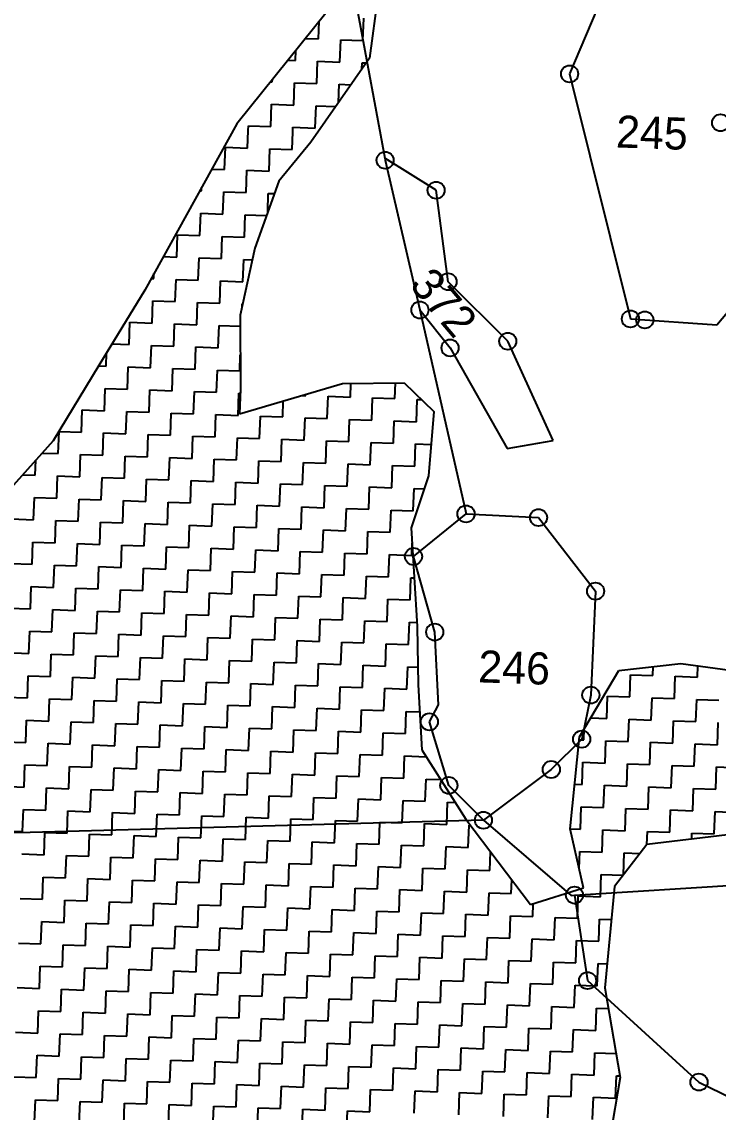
# Model space of a CAD drawing. Header units: metres. Extents: x 287345 to 291891, y 1993918 to 1999987.
# Drawn here: x 288075.1 to 288389.3, y 1997627.4 to 1998119.4 of the extents above; entities that cross this region are included whole.
import ezdxf
from ezdxf.enums import TextEntityAlignment as Align

# ---------------------------------------------------------------- set-up
doc = ezdxf.new("R2010")
doc.units = ezdxf.units.M
doc.header["$MEASUREMENT"] = 0
for name, color, linetype in [('POLY_HATCH', 12, 'Continuous'), ('POLY_PARCEL', 6, 'Continuous'), ('TEXT_PARCEL', 7, 'Continuous')]:
    doc.layers.add(name, color=color, linetype=linetype)
doc.styles.add('TEXT_MAP', font='')
doc.styles.get('TEXT_MAP').set_extended_font_data('Kruti Dev 050')

msp = doc.modelspace()

# ---------------------------------------------------------------- linework, layer by layer
for centre in [(288322.28, 1998095.9), (288390.37, 1998073.85), (288239.02, 1998056.94), (288262.03, 1998043.41), (288267.43, 1998002.14), (288254.74, 1997989.38), (288349.7, 1997985.34), (288356.2, 1997984.89), (288268.33, 1997972.27), (288294.37, 1997975.27), (288275.53, 1997897.36), (288308.26, 1997895.71), (288251.85, 1997878.14), (288334, 1997862.52), (288261.41, 1997844.06), (288331.85, 1997815.64), (288258.99, 1997803.55), (288327.72, 1997795.74), (288314.02, 1997782.04), (288267.77, 1997774.87), (288283.36, 1997759.16), (288324.49, 1997725.35), (288330.39, 1997686.77), (288380.64, 1997640.98)]:
    msp.add_circle(centre, 3.85)
at = {"layer": 'POLY_HATCH'}
for p, q in [((288237.56, 1998144.53), (288231.92, 1998103.05)), ((288218.71, 1998131.46), (288172.17, 1998073.36)), ((288231.92, 1998103.05), (288205.55, 1998065.07)), ((288172.17, 1998073.36), (288130.58, 1997998.4)), ((288205.55, 1998065.07), (288191.03, 1998047.52)), ((288191.03, 1998047.52), (288180.22, 1998017.33)), ((288180.22, 1998017.33), (288173.59, 1997986.99)), ((288130.58, 1997998.4), (288109.91, 1997964.39)), ((288173.59, 1997986.99), (288173.8, 1997953.64)), ((288109.91, 1997964.39), (288089.24, 1997930.38)), ((288173.41, 1997942.53), (288219.77, 1997956.18)), ((288219.77, 1997956.18), (288247.6, 1997956.58)), ((288247.6, 1997956.58), (288261.04, 1997943.6)), ((288173.8, 1997953.64), (288173.41, 1997942.53)), ((288261.04, 1997943.6), (288258.62, 1997914.5)), ((288089.24, 1997930.38), (288053.05, 1997889.97)), ((288258.62, 1997914.5), (288250.84, 1997891.16)), ((288250.84, 1997891.16), (288253.44, 1997846.6)), ((288253.44, 1997846.6), (288253.89, 1997820.18)), ((288344.5, 1997826.7), (288372.42, 1997829.88)), ((288372.42, 1997829.88), (288400.1, 1997826.12)), ((288326.76, 1997796.76), (288344.5, 1997826.7)), ((288253.89, 1997820.18), (288255.64, 1997790.93)), ((288322.5, 1997755.22), (288326.76, 1997796.76)), ((288255.64, 1997790.93), (288275.39, 1997759.66)), ((288275.39, 1997759.66), (288304.61, 1997721.11)), ((288328.52, 1997728.6), (288322.5, 1997755.22)), ((288393.46, 1997752.49), (288357.15, 1997748.21)), ((288357.15, 1997748.21), (288342.58, 1997729.27)), ((288304.61, 1997721.11), (288328.52, 1997728.6)), ((288342.58, 1997729.27), (288338.18, 1997683.57)), ((288338.18, 1997683.57), (288345.09, 1997643.03)), ((288345.09, 1997643.03), (288338.06, 1997601.59))]:
    msp.add_line(p, q, dxfattribs=at)
at = {"layer": 'POLY_HATCH', "linetype": 'Continuous'}
for p, q in [((288208.94, 1998111.68), (288209.22, 1998119.62)), ((288229.05, 1998110.97), (288229.41, 1998121.02)), ((288203.03, 1998111.89), (288208.94, 1998111.68)), ((288218.64, 1998101.27), (288219, 1998111.32)), ((288219, 1998111.32), (288229.05, 1998110.97)), ((288198.53, 1998101.98), (288198.69, 1998106.47)), ((288195.19, 1998102.1), (288198.53, 1998101.98)), ((288208.23, 1998091.57), (288208.59, 1998101.62)), ((288208.59, 1998101.62), (288218.64, 1998101.27)), ((288228.6, 1998098.27), (288228.7, 1998100.91)), ((288228.7, 1998100.91), (288230.4, 1998100.85)), ((288187.35, 1998092.31), (288188.12, 1998092.28)), ((288188.12, 1998092.28), (288188.16, 1998093.32)), ((288197.82, 1998081.87), (288198.18, 1998091.92)), ((288198.18, 1998091.92), (288208.23, 1998091.57)), ((288218, 1998082.99), (288218.29, 1998091.21)), ((288218.29, 1998091.21), (288223.57, 1998091.03)), ((288187.41, 1998072.17), (288187.77, 1998082.23)), ((288187.77, 1998082.23), (288197.82, 1998081.87)), ((288207.52, 1998071.46), (288207.88, 1998081.51)), ((288207.88, 1998081.51), (288216.75, 1998081.2)), ((288177, 1998062.47), (288177.28, 1998070.35)), ((288177.28, 1998070.35), (288177.36, 1998072.53)), ((288177.36, 1998072.53), (288187.41, 1998072.17)), ((288197.11, 1998061.76), (288197.39, 1998069.81)), ((288197.39, 1998069.81), (288197.47, 1998071.82)), ((288197.47, 1998071.82), (288207.52, 1998071.46)), ((288166.59, 1998052.77), (288166.95, 1998062.83)), ((288166.95, 1998062.83), (288177, 1998062.47)), ((288186.7, 1998052.06), (288187.06, 1998062.12)), ((288187.06, 1998062.12), (288197.11, 1998061.76)), ((288160.86, 1998052.98), (288166.59, 1998052.77)), ((288176.29, 1998042.36), (288176.65, 1998052.42)), ((288176.65, 1998052.42), (288186.7, 1998052.06)), ((288156.18, 1998043.08), (288156.24, 1998044.64)), ((288155.38, 1998043.1), (288156.18, 1998043.08)), ((288165.88, 1998032.66), (288166.23, 1998042.72)), ((288166.23, 1998042.72), (288176.29, 1998042.36)), ((288186.05, 1998033.6), (288186.34, 1998042.01)), ((288186.34, 1998042.01), (288189.02, 1998041.91)), ((288155.47, 1998022.97), (288155.82, 1998033.02)), ((288155.82, 1998033.02), (288165.88, 1998032.66)), ((288175.58, 1998022.25), (288175.93, 1998032.31)), ((288175.93, 1998032.31), (288185.46, 1998031.97)), ((288145.06, 1998013.27), (288145.41, 1998023.32)), ((288145.41, 1998023.32), (288155.47, 1998022.97)), ((288165.17, 1998012.56), (288165.52, 1998022.61)), ((288165.52, 1998022.61), (288175.58, 1998022.25)), ((288138.95, 1998013.48), (288145.06, 1998013.27)), ((288154.76, 1998002.86), (288155.11, 1998012.91)), ((288155.11, 1998012.91), (288165.17, 1998012.56)), ((288174.87, 1998002.15), (288175.22, 1998012.2)), ((288175.22, 1998012.2), (288179.07, 1998012.06)), ((288134.65, 1998003.57), (288134.73, 1998005.88)), ((288133.47, 1998003.61), (288134.65, 1998003.57)), ((288144.35, 1997993.16), (288144.7, 1998003.21)), ((288144.7, 1998003.21), (288154.76, 1998002.86)), ((288164.46, 1997992.45), (288164.81, 1998002.5)), ((288164.81, 1998002.5), (288174.87, 1998002.15)), ((288133.94, 1997983.46), (288134.29, 1997993.51)), ((288134.29, 1997993.51), (288144.35, 1997993.16)), ((288154.05, 1997982.75), (288154.4, 1997992.8)), ((288154.4, 1997992.8), (288164.46, 1997992.45)), ((288174.47, 1997991.03), (288174.51, 1997992.09)), ((288174.51, 1997992.09), (288174.7, 1997992.08)), ((288123.53, 1997973.76), (288123.88, 1997983.82)), ((288123.88, 1997983.82), (288133.94, 1997983.46)), ((288143.64, 1997973.05), (288143.99, 1997983.1)), ((288143.99, 1997983.1), (288154.05, 1997982.75)), ((288163.74, 1997972.34), (288164.1, 1997982.39)), ((288164.1, 1997982.39), (288173.62, 1997982.06)), ((288115.77, 1997974.04), (288123.53, 1997973.76)), ((288133.23, 1997963.35), (288133.58, 1997973.41)), ((288133.58, 1997973.41), (288143.64, 1997973.05)), ((288153.33, 1997962.64), (288153.69, 1997972.69)), ((288153.69, 1997972.69), (288163.74, 1997972.34)), ((288113.12, 1997964.06), (288113.33, 1997970.01)), ((288173.44, 1997961.93), (288173.7, 1997969.22)), ((288109.78, 1997964.18), (288113.12, 1997964.06)), ((288122.81, 1997953.65), (288123.17, 1997963.71)), ((288123.17, 1997963.71), (288133.23, 1997963.35)), ((288142.92, 1997952.94), (288143.28, 1997962.99)), ((288143.28, 1997962.99), (288153.33, 1997962.64)), ((288163.03, 1997952.23), (288163.39, 1997962.28)), ((288163.39, 1997962.28), (288173.44, 1997961.93)), ((288223.36, 1997950.09), (288223.58, 1997956.23)), ((288243.47, 1997949.38), (288243.72, 1997956.53)), ((288112.4, 1997943.95), (288112.76, 1997954.01)), ((288112.76, 1997954.01), (288122.81, 1997953.65)), ((288132.51, 1997943.24), (288132.87, 1997953.3)), ((288132.87, 1997953.3), (288142.92, 1997952.94)), ((288152.62, 1997942.53), (288152.98, 1997952.58)), ((288152.98, 1997952.58), (288163.03, 1997952.23)), ((288172.73, 1997941.82), (288173.09, 1997951.87)), ((288173.09, 1997951.87), (288173.74, 1997951.85)), ((288203.25, 1997950.81), (288203.27, 1997951.32)), ((288192.84, 1997941.11), (288193.1, 1997948.33)), ((288201.7, 1997950.86), (288203.25, 1997950.81)), ((288212.95, 1997940.4), (288213.31, 1997950.45)), ((288213.31, 1997950.45), (288223.36, 1997950.09)), ((288233.06, 1997939.68), (288233.41, 1997949.74)), ((288233.41, 1997949.74), (288243.47, 1997949.38)), ((288253.17, 1997938.97), (288253.52, 1997949.03)), ((288253.52, 1997949.03), (288255.49, 1997948.96)), ((288101.99, 1997934.25), (288102.35, 1997944.31)), ((288102.35, 1997944.31), (288112.4, 1997943.95)), ((288122.1, 1997933.54), (288122.46, 1997943.6)), ((288122.46, 1997943.6), (288132.51, 1997943.24)), ((288142.21, 1997932.83), (288142.57, 1997942.89)), ((288142.57, 1997942.89), (288152.62, 1997942.53)), ((288162.32, 1997932.12), (288162.68, 1997942.17)), ((288162.68, 1997942.17), (288172.73, 1997941.82)), ((288182.43, 1997931.41), (288182.79, 1997941.46)), ((288182.79, 1997941.46), (288192.84, 1997941.11)), ((288202.54, 1997930.7), (288202.89, 1997940.75)), ((288202.89, 1997940.75), (288212.95, 1997940.4)), ((288222.65, 1997929.99), (288223, 1997940.04)), ((288223, 1997940.04), (288233.06, 1997939.68)), ((288242.76, 1997929.27), (288243.11, 1997939.33)), ((288243.11, 1997939.33), (288253.17, 1997938.97)), ((288091.58, 1997924.56), (288091.94, 1997934.61)), ((288091.94, 1997934.61), (288101.99, 1997934.25)), ((288111.69, 1997923.84), (288112.05, 1997933.9)), ((288112.05, 1997933.9), (288122.1, 1997933.54)), ((288131.8, 1997923.13), (288132.16, 1997933.19)), ((288132.16, 1997933.19), (288142.21, 1997932.83)), ((288151.91, 1997922.42), (288152.27, 1997932.48)), ((288152.27, 1997932.48), (288162.32, 1997932.12)), ((288172.02, 1997921.71), (288172.38, 1997931.76)), ((288172.38, 1997931.76), (288182.43, 1997931.41)), ((288192.13, 1997921), (288192.48, 1997931.05)), ((288192.48, 1997931.05), (288202.54, 1997930.7)), ((288212.24, 1997920.29), (288212.59, 1997930.34)), ((288212.59, 1997930.34), (288222.65, 1997929.99)), ((288232.35, 1997919.57), (288232.7, 1997929.63)), ((288232.7, 1997929.63), (288242.76, 1997929.27)), ((288252.46, 1997918.86), (288252.81, 1997928.92)), ((288252.81, 1997928.92), (288259.8, 1997928.67)), ((288081.17, 1997914.86), (288081.41, 1997921.64)), ((288084.26, 1997924.82), (288091.58, 1997924.56)), ((288101.28, 1997914.15), (288101.64, 1997924.2)), ((288101.64, 1997924.2), (288111.69, 1997923.84)), ((288121.39, 1997913.43), (288121.75, 1997923.49)), ((288121.75, 1997923.49), (288131.8, 1997923.13)), ((288141.5, 1997912.72), (288141.86, 1997922.78)), ((288141.86, 1997922.78), (288151.91, 1997922.42)), ((288161.61, 1997912.01), (288161.97, 1997922.07)), ((288161.97, 1997922.07), (288172.02, 1997921.71)), ((288181.72, 1997911.3), (288182.07, 1997921.35)), ((288182.07, 1997921.35), (288192.13, 1997921)), ((288201.83, 1997910.59), (288202.18, 1997920.64)), ((288202.18, 1997920.64), (288212.24, 1997920.29)), ((288221.94, 1997909.88), (288222.29, 1997919.93)), ((288222.29, 1997919.93), (288232.35, 1997919.57)), ((288242.05, 1997909.16), (288242.4, 1997919.22)), ((288242.4, 1997919.22), (288252.46, 1997918.86)), ((288075.52, 1997915.06), (288081.17, 1997914.86)), ((288090.87, 1997904.45), (288091.23, 1997914.5)), ((288091.23, 1997914.5), (288101.28, 1997914.15)), ((288110.98, 1997903.74), (288111.34, 1997913.79)), ((288111.34, 1997913.79), (288121.39, 1997913.43)), ((288131.09, 1997903.02), (288131.45, 1997913.08)), ((288131.45, 1997913.08), (288141.5, 1997912.72)), ((288151.2, 1997902.31), (288151.56, 1997912.37)), ((288151.56, 1997912.37), (288161.61, 1997912.01)), ((288171.31, 1997901.6), (288171.66, 1997911.66)), ((288171.66, 1997911.66), (288181.72, 1997911.3)), ((288191.42, 1997900.89), (288191.77, 1997910.94)), ((288191.77, 1997910.94), (288201.83, 1997910.59)), ((288211.53, 1997900.18), (288211.88, 1997910.23)), ((288211.88, 1997910.23), (288221.94, 1997909.88)), ((288231.64, 1997899.47), (288231.99, 1997909.52)), ((288231.99, 1997909.52), (288242.05, 1997909.16)), ((288251.74, 1997898.75), (288252.1, 1997908.81)), ((288252.1, 1997908.81), (288256.67, 1997908.65)), ((288080.46, 1997894.75), (288080.82, 1997904.8)), ((288080.82, 1997904.8), (288090.87, 1997904.45)), ((288100.57, 1997894.04), (288100.93, 1997904.09)), ((288100.93, 1997904.09), (288110.98, 1997903.74)), ((288120.68, 1997893.33), (288121.04, 1997903.38)), ((288121.04, 1997903.38), (288131.09, 1997903.02)), ((288140.79, 1997892.61), (288141.14, 1997902.67)), ((288141.14, 1997902.67), (288151.2, 1997902.31)), ((288160.9, 1997891.9), (288161.25, 1997901.96)), ((288161.25, 1997901.96), (288171.31, 1997901.6)), ((288181.01, 1997891.19), (288181.36, 1997901.24)), ((288181.36, 1997901.24), (288191.42, 1997900.89)), ((288201.12, 1997890.48), (288201.47, 1997900.53)), ((288201.47, 1997900.53), (288211.53, 1997900.18)), ((288221.22, 1997889.77), (288221.58, 1997899.82)), ((288221.58, 1997899.82), (288231.64, 1997899.47)), ((288241.33, 1997889.06), (288241.69, 1997899.11)), ((288241.69, 1997899.11), (288251.74, 1997898.75)), ((288070.41, 1997895.1), (288080.46, 1997894.75)), ((288090.16, 1997884.34), (288090.52, 1997894.39)), ((288090.52, 1997894.39), (288100.57, 1997894.04)), ((288110.27, 1997883.63), (288110.63, 1997893.68)), ((288110.63, 1997893.68), (288120.68, 1997893.33)), ((288130.38, 1997882.91), (288130.73, 1997892.97)), ((288130.73, 1997892.97), (288140.79, 1997892.61)), ((288150.49, 1997882.2), (288150.84, 1997892.26)), ((288150.84, 1997892.26), (288160.9, 1997891.9)), ((288170.6, 1997881.49), (288170.95, 1997891.55)), ((288170.95, 1997891.55), (288181.01, 1997891.19)), ((288190.71, 1997880.78), (288191.06, 1997890.83)), ((288191.06, 1997890.83), (288201.12, 1997890.48)), ((288210.81, 1997880.07), (288211.17, 1997890.12)), ((288211.17, 1997890.12), (288221.22, 1997889.77)), ((288230.92, 1997879.36), (288231.28, 1997889.41)), ((288231.28, 1997889.41), (288241.33, 1997889.06)), ((288079.75, 1997874.64), (288080.11, 1997884.69)), ((288080.11, 1997884.69), (288090.16, 1997884.34)), ((288099.86, 1997873.93), (288100.22, 1997883.98)), ((288100.22, 1997883.98), (288110.27, 1997883.63)), ((288119.97, 1997873.22), (288120.32, 1997883.27)), ((288120.32, 1997883.27), (288130.38, 1997882.91)), ((288140.08, 1997872.5), (288140.43, 1997882.56)), ((288140.43, 1997882.56), (288150.49, 1997882.2)), ((288251.03, 1997878.65), (288251.24, 1997884.39)), ((288160.19, 1997871.79), (288160.54, 1997881.85)), ((288160.54, 1997881.85), (288170.6, 1997881.49)), ((288180.3, 1997871.08), (288180.65, 1997881.14)), ((288180.65, 1997881.14), (288190.71, 1997880.78)), ((288200.4, 1997870.37), (288200.76, 1997880.42)), ((288200.76, 1997880.42), (288210.81, 1997880.07)), ((288220.51, 1997869.66), (288220.87, 1997879.71)), ((288220.87, 1997879.71), (288230.92, 1997879.36)), ((288240.62, 1997868.95), (288240.98, 1997879)), ((288240.98, 1997879), (288251.03, 1997878.65)), ((288069.7, 1997875), (288079.75, 1997874.64)), ((288089.45, 1997864.23), (288089.8, 1997874.28)), ((288089.8, 1997874.28), (288099.86, 1997873.93)), ((288109.56, 1997863.52), (288109.91, 1997873.57)), ((288109.91, 1997873.57), (288119.97, 1997873.22)), ((288129.67, 1997862.81), (288130.02, 1997872.86)), ((288130.02, 1997872.86), (288140.08, 1997872.5)), ((288149.78, 1997862.09), (288150.13, 1997872.15)), ((288150.13, 1997872.15), (288160.19, 1997871.79)), ((288169.89, 1997861.38), (288170.24, 1997871.44)), ((288170.24, 1997871.44), (288180.3, 1997871.08)), ((288189.99, 1997860.67), (288190.35, 1997870.73)), ((288190.35, 1997870.73), (288200.4, 1997870.37)), ((288210.1, 1997859.96), (288210.46, 1997870.01)), ((288210.46, 1997870.01), (288220.51, 1997869.66)), ((288230.21, 1997859.25), (288230.57, 1997869.3)), ((288230.57, 1997869.3), (288240.62, 1997868.95)), ((288250.32, 1997858.54), (288250.68, 1997868.59)), ((288250.68, 1997868.59), (288252.16, 1997868.54)), ((288079.04, 1997854.53), (288079.39, 1997864.58)), ((288079.39, 1997864.58), (288089.45, 1997864.23)), ((288099.15, 1997853.82), (288099.5, 1997863.87)), ((288099.5, 1997863.87), (288109.56, 1997863.52)), ((288119.26, 1997853.11), (288119.61, 1997863.16)), ((288119.61, 1997863.16), (288129.67, 1997862.81)), ((288139.37, 1997852.4), (288139.72, 1997862.45)), ((288139.72, 1997862.45), (288149.78, 1997862.09)), ((288159.47, 1997851.68), (288159.83, 1997861.74)), ((288159.83, 1997861.74), (288169.89, 1997861.38)), ((288179.58, 1997850.97), (288179.94, 1997861.03)), ((288179.94, 1997861.03), (288189.99, 1997860.67)), ((288199.69, 1997850.26), (288200.05, 1997860.32)), ((288200.05, 1997860.32), (288210.1, 1997859.96)), ((288219.8, 1997849.55), (288220.16, 1997859.6)), ((288220.16, 1997859.6), (288230.21, 1997859.25)), ((288239.91, 1997848.84), (288240.27, 1997858.89)), ((288240.27, 1997858.89), (288250.32, 1997858.54)), ((288068.98, 1997854.89), (288079.04, 1997854.53)), ((288088.74, 1997844.12), (288089.09, 1997854.17)), ((288089.09, 1997854.17), (288099.15, 1997853.82)), ((288108.85, 1997843.41), (288109.2, 1997853.46)), ((288109.2, 1997853.46), (288119.26, 1997853.11)), ((288128.96, 1997842.7), (288129.31, 1997852.75)), ((288129.31, 1997852.75), (288139.37, 1997852.4)), ((288149.06, 1997841.99), (288149.42, 1997852.04)), ((288149.42, 1997852.04), (288159.47, 1997851.68)), ((288169.17, 1997841.27), (288169.53, 1997851.33)), ((288169.53, 1997851.33), (288179.58, 1997850.97)), ((288189.28, 1997840.56), (288189.64, 1997850.62)), ((288189.64, 1997850.62), (288199.69, 1997850.26)), ((288209.39, 1997839.85), (288209.75, 1997849.91)), ((288209.75, 1997849.91), (288219.8, 1997849.55)), ((288229.5, 1997839.14), (288229.86, 1997849.19)), ((288229.86, 1997849.19), (288239.91, 1997848.84)), ((288249.61, 1997838.43), (288249.97, 1997848.48)), ((288249.97, 1997848.48), (288253.33, 1997848.36)), ((288078.33, 1997834.42), (288078.68, 1997844.48)), ((288078.68, 1997844.48), (288088.74, 1997844.12)), ((288098.44, 1997833.71), (288098.79, 1997843.76)), ((288098.79, 1997843.76), (288108.85, 1997843.41)), ((288118.55, 1997833), (288118.9, 1997843.05)), ((288118.9, 1997843.05), (288128.96, 1997842.7)), ((288138.65, 1997832.29), (288139.01, 1997842.34)), ((288139.01, 1997842.34), (288149.06, 1997841.99)), ((288158.76, 1997831.57), (288159.12, 1997841.63)), ((288159.12, 1997841.63), (288169.17, 1997841.27)), ((288178.87, 1997830.86), (288179.23, 1997840.92)), ((288179.23, 1997840.92), (288189.28, 1997840.56)), ((288198.98, 1997830.15), (288199.34, 1997840.21)), ((288199.34, 1997840.21), (288209.39, 1997839.85)), ((288219.09, 1997829.44), (288219.45, 1997839.49)), ((288219.45, 1997839.49), (288229.5, 1997839.14)), ((288239.2, 1997828.73), (288239.55, 1997838.78)), ((288239.55, 1997838.78), (288249.61, 1997838.43)), ((288068.27, 1997834.78), (288078.33, 1997834.42)), ((288088.03, 1997824.01), (288088.38, 1997834.07)), ((288088.38, 1997834.07), (288098.44, 1997833.71)), ((288108.14, 1997823.3), (288108.49, 1997833.35)), ((288108.49, 1997833.35), (288118.55, 1997833)), ((288128.24, 1997822.59), (288128.6, 1997832.64)), ((288128.6, 1997832.64), (288138.65, 1997832.29)), ((288148.35, 1997821.88), (288148.71, 1997831.93)), ((288148.71, 1997831.93), (288158.76, 1997831.57)), ((288168.46, 1997821.16), (288168.82, 1997831.22)), ((288168.82, 1997831.22), (288178.87, 1997830.86)), ((288188.57, 1997820.45), (288188.93, 1997830.51)), ((288188.93, 1997830.51), (288198.98, 1997830.15)), ((288208.68, 1997819.74), (288209.04, 1997829.8)), ((288209.04, 1997829.8), (288219.09, 1997829.44)), ((288228.79, 1997819.03), (288229.14, 1997829.08)), ((288229.14, 1997829.08), (288239.2, 1997828.73)), ((288248.9, 1997818.32), (288249.25, 1997828.37)), ((288249.25, 1997828.37), (288253.75, 1997828.21)), ((288359.85, 1997824.46), (288359.99, 1997828.46)), ((288379.96, 1997823.75), (288380.14, 1997828.83)), ((288077.62, 1997814.31), (288077.97, 1997824.37)), ((288077.97, 1997824.37), (288088.03, 1997824.01)), ((288097.72, 1997813.6), (288098.08, 1997823.66)), ((288098.08, 1997823.66), (288108.14, 1997823.3)), ((288349.44, 1997814.76), (288349.8, 1997824.82)), ((288349.8, 1997824.82), (288359.85, 1997824.46)), ((288369.55, 1997814.05), (288369.91, 1997824.1)), ((288369.91, 1997824.1), (288379.96, 1997823.75)), ((288117.83, 1997812.89), (288118.19, 1997822.94)), ((288118.19, 1997822.94), (288128.24, 1997822.59)), ((288137.94, 1997812.18), (288138.3, 1997822.23)), ((288138.3, 1997822.23), (288148.35, 1997821.88)), ((288158.05, 1997811.47), (288158.41, 1997821.52)), ((288158.41, 1997821.52), (288168.46, 1997821.16)), ((288178.16, 1997810.75), (288178.52, 1997820.81)), ((288178.52, 1997820.81), (288188.57, 1997820.45)), ((288198.27, 1997810.04), (288198.63, 1997820.1)), ((288198.63, 1997820.1), (288208.68, 1997819.74)), ((288218.38, 1997809.33), (288218.73, 1997819.39)), ((288218.73, 1997819.39), (288228.79, 1997819.03)), ((288238.49, 1997808.62), (288238.84, 1997818.67)), ((288238.84, 1997818.67), (288248.9, 1997818.32)), ((288067.56, 1997814.67), (288077.62, 1997814.31)), ((288087.31, 1997803.9), (288087.67, 1997813.96)), ((288087.67, 1997813.96), (288097.72, 1997813.6)), ((288107.42, 1997803.19), (288107.78, 1997813.24)), ((288107.78, 1997813.24), (288117.83, 1997812.89)), ((288339.03, 1997805.06), (288339.39, 1997815.12)), ((288339.39, 1997815.12), (288349.44, 1997814.76)), ((288359.14, 1997804.35), (288359.5, 1997814.4)), ((288359.5, 1997814.4), (288369.55, 1997814.05)), ((288379.25, 1997803.64), (288379.61, 1997813.69)), ((288379.61, 1997813.69), (288389.66, 1997813.34)), ((288127.53, 1997802.48), (288127.89, 1997812.53)), ((288127.89, 1997812.53), (288137.94, 1997812.18)), ((288147.64, 1997801.77), (288148, 1997811.82)), ((288148, 1997811.82), (288158.05, 1997811.47)), ((288167.75, 1997801.06), (288168.11, 1997811.11)), ((288168.11, 1997811.11), (288178.16, 1997810.75)), ((288187.86, 1997800.34), (288188.22, 1997810.4)), ((288188.22, 1997810.4), (288198.27, 1997810.04)), ((288207.97, 1997799.63), (288208.32, 1997809.69)), ((288208.32, 1997809.69), (288218.38, 1997809.33)), ((288228.08, 1997798.92), (288228.43, 1997808.98)), ((288228.43, 1997808.98), (288238.49, 1997808.62)), ((288076.9, 1997794.2), (288077.26, 1997804.26)), ((288077.26, 1997804.26), (288087.31, 1997803.9)), ((288097.01, 1997793.49), (288097.37, 1997803.55)), ((288097.37, 1997803.55), (288107.42, 1997803.19)), ((288248.19, 1997798.21), (288248.54, 1997808.26)), ((288248.54, 1997808.26), (288254.62, 1997808.05)), ((288331.83, 1997805.32), (288339.03, 1997805.06)), ((288348.73, 1997794.65), (288349.09, 1997804.71)), ((288349.09, 1997804.71), (288359.14, 1997804.35)), ((288368.84, 1997793.94), (288369.2, 1997803.99)), ((288369.2, 1997803.99), (288379.25, 1997803.64)), ((288117.12, 1997792.78), (288117.48, 1997802.83)), ((288117.48, 1997802.83), (288127.53, 1997802.48)), ((288137.23, 1997792.07), (288137.59, 1997802.12)), ((288137.59, 1997802.12), (288147.64, 1997801.77)), ((288157.34, 1997791.36), (288157.7, 1997801.41)), ((288157.7, 1997801.41), (288167.75, 1997801.06)), ((288177.45, 1997790.65), (288177.8, 1997800.7)), ((288177.8, 1997800.7), (288187.86, 1997800.34)), ((288197.56, 1997789.93), (288197.91, 1997799.99)), ((288197.91, 1997799.99), (288207.97, 1997799.63)), ((288217.67, 1997789.22), (288218.02, 1997799.28)), ((288218.02, 1997799.28), (288228.08, 1997798.92)), ((288237.78, 1997788.51), (288238.13, 1997798.57)), ((288238.13, 1997798.57), (288248.19, 1997798.21)), ((288328.62, 1997795.36), (288328.79, 1997800.19)), ((288388.95, 1997793.23), (288389.3, 1997803.28)), ((288066.85, 1997794.56), (288076.9, 1997794.2)), ((288086.6, 1997783.79), (288086.96, 1997793.85)), ((288086.96, 1997793.85), (288097.01, 1997793.49)), ((288326.62, 1997795.43), (288328.62, 1997795.36)), ((288338.32, 1997784.95), (288338.68, 1997795.01)), ((288338.68, 1997795.01), (288348.73, 1997794.65)), ((288358.43, 1997784.24), (288358.79, 1997794.3)), ((288358.79, 1997794.3), (288368.84, 1997793.94)), ((288378.54, 1997783.53), (288378.89, 1997793.58)), ((288378.89, 1997793.58), (288388.95, 1997793.23)), ((288106.71, 1997783.08), (288107.07, 1997793.14)), ((288107.07, 1997793.14), (288117.12, 1997792.78)), ((288126.82, 1997782.37), (288127.18, 1997792.42)), ((288127.18, 1997792.42), (288137.23, 1997792.07)), ((288146.93, 1997781.66), (288147.29, 1997791.71)), ((288147.29, 1997791.71), (288157.34, 1997791.36)), ((288167.04, 1997780.95), (288167.39, 1997791)), ((288167.39, 1997791), (288177.45, 1997790.65)), ((288187.15, 1997780.24), (288187.5, 1997790.29)), ((288187.5, 1997790.29), (288197.56, 1997789.93)), ((288207.26, 1997779.52), (288207.61, 1997789.58)), ((288207.61, 1997789.58), (288217.67, 1997789.22)), ((288227.37, 1997778.81), (288227.72, 1997788.87)), ((288227.72, 1997788.87), (288237.78, 1997788.51)), ((288076.19, 1997774.09), (288076.55, 1997784.15)), ((288076.55, 1997784.15), (288086.6, 1997783.79)), ((288247.47, 1997778.1), (288247.83, 1997788.15)), ((288247.83, 1997788.15), (288257.61, 1997787.81)), ((288327.91, 1997775.25), (288328.27, 1997785.31)), ((288328.27, 1997785.31), (288338.32, 1997784.95)), ((288348.02, 1997774.54), (288348.38, 1997784.6)), ((288348.38, 1997784.6), (288358.43, 1997784.24)), ((288368.13, 1997773.83), (288368.48, 1997783.89)), ((288368.48, 1997783.89), (288378.54, 1997783.53)), ((288096.3, 1997773.38), (288096.66, 1997783.44)), ((288096.66, 1997783.44), (288106.71, 1997783.08)), ((288116.41, 1997772.67), (288116.77, 1997782.73)), ((288116.77, 1997782.73), (288126.82, 1997782.37)), ((288136.52, 1997771.96), (288136.88, 1997782.01)), ((288136.88, 1997782.01), (288146.93, 1997781.66)), ((288156.63, 1997771.25), (288156.98, 1997781.3)), ((288156.98, 1997781.3), (288167.04, 1997780.95)), ((288176.74, 1997770.54), (288177.09, 1997780.59)), ((288177.09, 1997780.59), (288187.15, 1997780.24)), ((288196.85, 1997769.82), (288197.2, 1997779.88)), ((288197.2, 1997779.88), (288207.26, 1997779.52)), ((288216.96, 1997769.11), (288217.31, 1997779.17)), ((288217.31, 1997779.17), (288227.37, 1997778.81)), ((288388.24, 1997773.12), (288388.59, 1997783.17)), ((288388.59, 1997783.17), (288398.65, 1997782.82)), ((288066.14, 1997774.45), (288076.19, 1997774.09)), ((288237.06, 1997768.4), (288237.42, 1997778.46)), ((288237.42, 1997778.46), (288247.47, 1997778.1)), ((288257.17, 1997767.69), (288257.53, 1997777.74)), ((288257.53, 1997777.74), (288264.12, 1997777.51)), ((288324.57, 1997775.37), (288327.91, 1997775.25)), ((288337.61, 1997764.84), (288337.97, 1997774.9)), ((288337.97, 1997774.9), (288348.02, 1997774.54)), ((288357.72, 1997764.13), (288358.07, 1997774.19)), ((288358.07, 1997774.19), (288368.13, 1997773.83)), ((288085.89, 1997763.68), (288086.25, 1997773.74)), ((288086.25, 1997773.74), (288096.3, 1997773.38)), ((288106, 1997762.97), (288106.36, 1997773.03)), ((288106.36, 1997773.03), (288116.41, 1997772.67)), ((288126.11, 1997762.26), (288126.47, 1997772.32)), ((288126.47, 1997772.32), (288136.52, 1997771.96)), ((288146.22, 1997761.55), (288146.57, 1997771.6)), ((288146.57, 1997771.6), (288156.63, 1997771.25)), ((288166.33, 1997760.84), (288166.68, 1997770.89)), ((288166.68, 1997770.89), (288176.74, 1997770.54)), ((288186.44, 1997760.13), (288186.79, 1997770.18)), ((288186.79, 1997770.18), (288196.85, 1997769.82)), ((288206.55, 1997759.41), (288206.9, 1997769.47)), ((288206.9, 1997769.47), (288216.96, 1997769.11)), ((288377.83, 1997763.42), (288378.18, 1997773.48)), ((288378.18, 1997773.48), (288388.24, 1997773.12)), ((288075.48, 1997753.99), (288075.84, 1997764.04)), ((288075.84, 1997764.04), (288085.89, 1997763.68)), ((288226.65, 1997758.7), (288227.01, 1997768.76)), ((288227.01, 1997768.76), (288237.06, 1997768.4)), ((288246.76, 1997757.99), (288247.12, 1997768.05)), ((288247.12, 1997768.05), (288257.17, 1997767.69)), ((288266.87, 1997757.28), (288267.23, 1997767.33)), ((288267.23, 1997767.33), (288270.62, 1997767.21)), ((288327.2, 1997755.15), (288327.55, 1997765.2)), ((288327.55, 1997765.2), (288337.61, 1997764.84)), ((288347.31, 1997754.43), (288347.66, 1997764.49)), ((288347.66, 1997764.49), (288357.72, 1997764.13)), ((288095.59, 1997753.27), (288095.95, 1997763.33)), ((288095.95, 1997763.33), (288106, 1997762.97)), ((288115.7, 1997752.56), (288116.05, 1997762.62)), ((288116.05, 1997762.62), (288126.11, 1997762.26)), ((288135.81, 1997751.85), (288136.16, 1997761.91)), ((288136.16, 1997761.91), (288146.22, 1997761.55)), ((288155.92, 1997751.14), (288156.27, 1997761.19)), ((288156.27, 1997761.19), (288166.33, 1997760.84)), ((288176.03, 1997750.43), (288176.38, 1997760.48)), ((288176.38, 1997760.48), (288186.44, 1997760.13)), ((288196.13, 1997749.72), (288196.49, 1997759.77)), ((288196.49, 1997759.77), (288206.55, 1997759.41)), ((288367.42, 1997753.72), (288367.77, 1997763.78)), ((288367.77, 1997763.78), (288377.83, 1997763.42)), ((288387.53, 1997753.01), (288387.88, 1997763.06)), ((288387.88, 1997763.06), (288397.94, 1997762.71)), ((288065.43, 1997754.34), (288075.48, 1997753.99)), ((288216.24, 1997749), (288216.6, 1997759.06)), ((288216.6, 1997759.06), (288226.65, 1997758.7)), ((288236.35, 1997748.29), (288236.71, 1997758.35)), ((288236.71, 1997758.35), (288246.76, 1997757.99)), ((288256.46, 1997747.58), (288256.82, 1997757.64)), ((288256.82, 1997757.64), (288266.87, 1997757.28)), ((288276.57, 1997746.87), (288276.93, 1997756.92)), ((288276.93, 1997756.92), (288277.48, 1997756.9)), ((288322.51, 1997755.31), (288327.2, 1997755.15)), ((288336.9, 1997744.73), (288337.25, 1997754.79)), ((288337.25, 1997754.79), (288347.31, 1997754.43)), ((288085.18, 1997743.58), (288085.54, 1997753.63)), ((288085.54, 1997753.63), (288095.59, 1997753.27)), ((288105.29, 1997742.86), (288105.64, 1997752.92)), ((288105.64, 1997752.92), (288115.7, 1997752.56)), ((288125.4, 1997742.15), (288125.75, 1997752.21)), ((288125.75, 1997752.21), (288135.81, 1997751.85)), ((288145.51, 1997741.44), (288145.86, 1997751.49)), ((288145.86, 1997751.49), (288155.92, 1997751.14)), ((288165.62, 1997740.73), (288165.97, 1997750.78)), ((288165.97, 1997750.78), (288176.03, 1997750.43)), ((288185.72, 1997740.02), (288186.08, 1997750.07)), ((288186.08, 1997750.07), (288196.13, 1997749.72)), ((288205.83, 1997739.31), (288206.19, 1997749.36)), ((288206.19, 1997749.36), (288216.24, 1997749)), ((288357.15, 1997748.21), (288357.36, 1997754.08)), ((288357.36, 1997754.08), (288367.42, 1997753.72)), ((288377.37, 1997750.59), (288377.47, 1997753.37)), ((288377.47, 1997753.37), (288387.53, 1997753.01)), ((288225.94, 1997738.59), (288226.3, 1997748.65)), ((288226.3, 1997748.65), (288236.35, 1997748.29)), ((288246.05, 1997737.88), (288246.41, 1997747.94)), ((288246.41, 1997747.94), (288256.46, 1997747.58)), ((288266.16, 1997737.17), (288266.52, 1997747.23)), ((288266.52, 1997747.23), (288276.57, 1997746.87)), ((288286.27, 1997736.46), (288286.57, 1997744.91)), ((288326.57, 1997737.24), (288326.84, 1997745.09)), ((288326.84, 1997745.09), (288336.9, 1997744.73)), ((288346.6, 1997734.5), (288346.95, 1997744.38)), ((288346.95, 1997744.38), (288354.01, 1997744.13)), ((288075.13, 1997743.93), (288085.18, 1997743.58)), ((288094.88, 1997733.16), (288095.23, 1997743.22)), ((288095.23, 1997743.22), (288105.29, 1997742.86)), ((288114.99, 1997732.45), (288115.34, 1997742.51)), ((288115.34, 1997742.51), (288125.4, 1997742.15)), ((288135.1, 1997731.74), (288135.45, 1997741.8)), ((288135.45, 1997741.8), (288145.51, 1997741.44)), ((288155.21, 1997731.03), (288155.56, 1997741.08)), ((288155.56, 1997741.08), (288165.62, 1997740.73)), ((288175.31, 1997730.32), (288175.67, 1997740.37)), ((288175.67, 1997740.37), (288185.72, 1997740.02)), ((288195.42, 1997729.61), (288195.78, 1997739.66)), ((288195.78, 1997739.66), (288205.83, 1997739.31)), ((288215.53, 1997728.9), (288215.89, 1997738.95)), ((288215.89, 1997738.95), (288225.94, 1997738.59)), ((288235.64, 1997728.18), (288236, 1997738.24)), ((288236, 1997738.24), (288246.05, 1997737.88)), ((288255.75, 1997727.47), (288256.11, 1997737.53)), ((288256.11, 1997737.53), (288266.16, 1997737.17)), ((288275.86, 1997726.76), (288276.22, 1997736.82)), ((288276.22, 1997736.82), (288286.27, 1997736.46)), ((288336.19, 1997724.63), (288336.54, 1997734.68)), ((288336.54, 1997734.68), (288346.47, 1997734.33)), ((288084.47, 1997723.47), (288084.82, 1997733.52)), ((288084.82, 1997733.52), (288094.88, 1997733.16)), ((288104.58, 1997722.75), (288104.93, 1997732.81)), ((288104.93, 1997732.81), (288114.99, 1997732.45)), ((288124.69, 1997722.04), (288125.04, 1997732.1)), ((288125.04, 1997732.1), (288135.1, 1997731.74)), ((288144.8, 1997721.33), (288145.15, 1997731.39)), ((288145.15, 1997731.39), (288155.21, 1997731.03)), ((288164.9, 1997720.62), (288165.26, 1997730.67)), ((288165.26, 1997730.67), (288175.31, 1997730.32)), ((288185.01, 1997719.91), (288185.37, 1997729.96)), ((288185.37, 1997729.96), (288195.42, 1997729.61)), ((288295.97, 1997726.05), (288296.19, 1997732.23)), ((288205.12, 1997719.2), (288205.48, 1997729.25)), ((288205.48, 1997729.25), (288215.53, 1997728.9)), ((288225.23, 1997718.49), (288225.59, 1997728.54)), ((288225.59, 1997728.54), (288235.64, 1997728.18)), ((288245.34, 1997717.77), (288245.7, 1997727.83)), ((288245.7, 1997727.83), (288255.75, 1997727.47)), ((288265.45, 1997717.06), (288265.8, 1997727.12)), ((288265.8, 1997727.12), (288275.86, 1997726.76)), ((288285.56, 1997716.35), (288285.91, 1997726.4)), ((288285.91, 1997726.4), (288295.97, 1997726.05)), ((288325.78, 1997714.93), (288326.13, 1997724.98)), ((288326.13, 1997724.98), (288336.19, 1997724.63)), ((288074.41, 1997723.82), (288084.47, 1997723.47)), ((288094.17, 1997713.06), (288094.52, 1997723.11)), ((288094.52, 1997723.11), (288104.58, 1997722.75)), ((288114.28, 1997712.34), (288114.63, 1997722.4)), ((288114.63, 1997722.4), (288124.69, 1997722.04)), ((288134.38, 1997711.63), (288134.74, 1997721.69)), ((288134.74, 1997721.69), (288144.8, 1997721.33)), ((288154.49, 1997710.92), (288154.85, 1997720.98)), ((288154.85, 1997720.98), (288164.9, 1997720.62)), ((288174.6, 1997710.21), (288174.96, 1997720.26)), ((288174.96, 1997720.26), (288185.01, 1997719.91)), ((288305.67, 1997715.64), (288305.87, 1997721.51)), ((288194.71, 1997709.5), (288195.07, 1997719.55)), ((288195.07, 1997719.55), (288205.12, 1997719.2)), ((288214.82, 1997708.79), (288215.18, 1997718.84)), ((288215.18, 1997718.84), (288225.23, 1997718.49)), ((288234.93, 1997708.07), (288235.29, 1997718.13)), ((288235.29, 1997718.13), (288245.34, 1997717.77)), ((288255.04, 1997707.36), (288255.39, 1997717.42)), ((288255.39, 1997717.42), (288265.45, 1997717.06)), ((288275.15, 1997706.65), (288275.5, 1997716.71)), ((288275.5, 1997716.71), (288285.56, 1997716.35)), ((288295.26, 1997705.94), (288295.61, 1997715.99)), ((288295.61, 1997715.99), (288305.67, 1997715.64)), ((288315.37, 1997705.23), (288315.72, 1997715.28)), ((288315.72, 1997715.28), (288325.78, 1997714.93)), ((288083.76, 1997703.36), (288084.11, 1997713.41)), ((288084.11, 1997713.41), (288094.17, 1997713.06)), ((288103.87, 1997702.65), (288104.22, 1997712.7)), ((288104.22, 1997712.7), (288114.28, 1997712.34)), ((288123.97, 1997701.93), (288124.33, 1997711.99)), ((288124.33, 1997711.99), (288134.38, 1997711.63)), ((288144.08, 1997701.22), (288144.44, 1997711.28)), ((288144.44, 1997711.28), (288154.49, 1997710.92)), ((288164.19, 1997700.51), (288164.55, 1997710.57)), ((288164.55, 1997710.57), (288174.6, 1997710.21)), ((288335.47, 1997704.52), (288335.83, 1997714.57)), ((288335.83, 1997714.57), (288341.15, 1997714.38)), ((288184.3, 1997699.8), (288184.66, 1997709.85)), ((288184.66, 1997709.85), (288194.71, 1997709.5)), ((288204.41, 1997699.09), (288204.77, 1997709.14)), ((288204.77, 1997709.14), (288214.82, 1997708.79)), ((288224.52, 1997698.38), (288224.88, 1997708.43)), ((288224.88, 1997708.43), (288234.93, 1997708.07)), ((288244.63, 1997697.66), (288244.98, 1997707.72)), ((288244.98, 1997707.72), (288255.04, 1997707.36)), ((288264.74, 1997696.95), (288265.09, 1997707.01)), ((288265.09, 1997707.01), (288275.15, 1997706.65)), ((288284.85, 1997696.24), (288285.2, 1997706.3)), ((288285.2, 1997706.3), (288295.26, 1997705.94)), ((288304.96, 1997695.53), (288305.31, 1997705.58)), ((288305.31, 1997705.58), (288315.37, 1997705.23)), ((288073.7, 1997703.71), (288083.76, 1997703.36)), ((288093.46, 1997692.95), (288093.81, 1997703)), ((288093.81, 1997703), (288103.87, 1997702.65)), ((288113.56, 1997692.24), (288113.92, 1997702.29)), ((288113.92, 1997702.29), (288123.97, 1997701.93)), ((288133.67, 1997691.52), (288134.03, 1997701.58)), ((288134.03, 1997701.58), (288144.08, 1997701.22)), ((288153.78, 1997690.81), (288154.14, 1997700.87)), ((288154.14, 1997700.87), (288164.19, 1997700.51)), ((288173.89, 1997690.1), (288174.25, 1997700.16)), ((288174.25, 1997700.16), (288184.3, 1997699.8)), ((288325.06, 1997694.82), (288325.42, 1997704.87)), ((288325.42, 1997704.87), (288335.47, 1997704.52)), ((288194, 1997689.39), (288194.36, 1997699.44)), ((288194.36, 1997699.44), (288204.41, 1997699.09)), ((288214.11, 1997688.68), (288214.46, 1997698.73)), ((288214.46, 1997698.73), (288224.52, 1997698.38)), ((288234.22, 1997687.97), (288234.57, 1997698.02)), ((288234.57, 1997698.02), (288244.63, 1997697.66)), ((288254.33, 1997687.25), (288254.68, 1997697.31)), ((288254.68, 1997697.31), (288264.74, 1997696.95)), ((288274.44, 1997686.54), (288274.79, 1997696.6)), ((288274.79, 1997696.6), (288284.85, 1997696.24)), ((288294.55, 1997685.83), (288294.9, 1997695.89)), ((288294.9, 1997695.89), (288304.96, 1997695.53)), ((288314.65, 1997685.12), (288315.01, 1997695.17)), ((288315.01, 1997695.17), (288325.06, 1997694.82)), ((288083.05, 1997683.25), (288083.4, 1997693.3)), ((288083.4, 1997693.3), (288093.46, 1997692.95)), ((288103.15, 1997682.54), (288103.51, 1997692.59)), ((288103.51, 1997692.59), (288113.56, 1997692.24)), ((288123.26, 1997681.82), (288123.62, 1997691.88)), ((288123.62, 1997691.88), (288133.67, 1997691.52)), ((288143.37, 1997681.11), (288143.73, 1997691.17)), ((288143.73, 1997691.17), (288153.78, 1997690.81)), ((288163.48, 1997680.4), (288163.84, 1997690.46)), ((288163.84, 1997690.46), (288173.89, 1997690.1)), ((288334.76, 1997684.41), (288335.12, 1997694.46)), ((288335.12, 1997694.46), (288339.22, 1997694.32)), ((288183.59, 1997679.69), (288183.95, 1997689.74)), ((288183.95, 1997689.74), (288194, 1997689.39)), ((288203.7, 1997678.98), (288204.05, 1997689.03)), ((288204.05, 1997689.03), (288214.11, 1997688.68)), ((288223.81, 1997678.27), (288224.16, 1997688.32)), ((288224.16, 1997688.32), (288234.22, 1997687.97)), ((288243.92, 1997677.56), (288244.27, 1997687.61)), ((288244.27, 1997687.61), (288254.33, 1997687.25)), ((288264.03, 1997676.84), (288264.38, 1997686.9)), ((288264.38, 1997686.9), (288274.44, 1997686.54)), ((288284.13, 1997676.13), (288284.49, 1997686.19)), ((288284.49, 1997686.19), (288294.55, 1997685.83)), ((288304.24, 1997675.42), (288304.6, 1997685.48)), ((288304.6, 1997685.48), (288314.65, 1997685.12)), ((288072.99, 1997683.6), (288083.05, 1997683.25)), ((288092.74, 1997672.84), (288093.1, 1997682.89)), ((288093.1, 1997682.89), (288103.15, 1997682.54)), ((288112.85, 1997672.13), (288113.21, 1997682.18)), ((288113.21, 1997682.18), (288123.26, 1997681.82)), ((288132.96, 1997671.41), (288133.32, 1997681.47)), ((288133.32, 1997681.47), (288143.37, 1997681.11)), ((288153.07, 1997670.7), (288153.43, 1997680.76)), ((288153.43, 1997680.76), (288163.48, 1997680.4)), ((288324.35, 1997674.71), (288324.71, 1997684.76)), ((288324.71, 1997684.76), (288334.76, 1997684.41)), ((288173.18, 1997669.99), (288173.54, 1997680.05)), ((288173.54, 1997680.05), (288183.59, 1997679.69)), ((288193.29, 1997669.28), (288193.64, 1997679.33)), ((288193.64, 1997679.33), (288203.7, 1997678.98)), ((288213.4, 1997668.57), (288213.75, 1997678.62)), ((288213.75, 1997678.62), (288223.81, 1997678.27)), ((288233.51, 1997667.86), (288233.86, 1997677.91)), ((288233.86, 1997677.91), (288243.92, 1997677.56)), ((288253.62, 1997667.15), (288253.97, 1997677.2)), ((288253.97, 1997677.2), (288264.03, 1997676.84)), ((288273.72, 1997666.43), (288274.08, 1997676.49)), ((288274.08, 1997676.49), (288284.13, 1997676.13)), ((288293.83, 1997665.72), (288294.19, 1997675.78)), ((288294.19, 1997675.78), (288304.24, 1997675.42)), ((288082.33, 1997663.14), (288082.69, 1997673.19)), ((288082.69, 1997673.19), (288092.74, 1997672.84)), ((288102.44, 1997662.43), (288102.8, 1997672.48)), ((288102.8, 1997672.48), (288112.85, 1997672.13)), ((288122.55, 1997661.72), (288122.91, 1997671.77)), ((288122.91, 1997671.77), (288132.96, 1997671.41)), ((288142.66, 1997661), (288143.02, 1997671.06)), ((288143.02, 1997671.06), (288153.07, 1997670.7)), ((288313.94, 1997665.01), (288314.3, 1997675.07)), ((288314.3, 1997675.07), (288324.35, 1997674.71)), ((288334.05, 1997664.3), (288334.41, 1997674.35)), ((288334.41, 1997674.35), (288339.79, 1997674.16)), ((288162.77, 1997660.29), (288163.13, 1997670.35)), ((288163.13, 1997670.35), (288173.18, 1997669.99)), ((288182.88, 1997659.58), (288183.23, 1997669.64)), ((288183.23, 1997669.64), (288193.29, 1997669.28)), ((288202.99, 1997658.87), (288203.34, 1997668.92)), ((288203.34, 1997668.92), (288213.4, 1997668.57)), ((288223.1, 1997658.16), (288223.45, 1997668.21)), ((288223.45, 1997668.21), (288233.51, 1997667.86)), ((288243.21, 1997657.45), (288243.56, 1997667.5)), ((288243.56, 1997667.5), (288253.62, 1997667.15)), ((288263.31, 1997656.73), (288263.67, 1997666.79)), ((288263.67, 1997666.79), (288273.72, 1997666.43)), ((288283.42, 1997656.02), (288283.78, 1997666.08)), ((288283.78, 1997666.08), (288293.83, 1997665.72)), ((288072.28, 1997663.49), (288082.33, 1997663.14)), ((288092.03, 1997652.73), (288092.39, 1997662.78)), ((288092.39, 1997662.78), (288102.44, 1997662.43)), ((288112.14, 1997652.02), (288112.5, 1997662.07)), ((288112.5, 1997662.07), (288122.55, 1997661.72)), ((288132.25, 1997651.31), (288132.61, 1997661.36)), ((288132.61, 1997661.36), (288142.66, 1997661)), ((288303.53, 1997655.31), (288303.89, 1997665.37)), ((288303.89, 1997665.37), (288313.94, 1997665.01)), ((288323.64, 1997654.6), (288324, 1997664.65)), ((288324, 1997664.65), (288334.05, 1997664.3)), ((288152.36, 1997650.59), (288152.71, 1997660.65)), ((288152.71, 1997660.65), (288162.77, 1997660.29)), ((288172.47, 1997649.88), (288172.82, 1997659.94)), ((288172.82, 1997659.94), (288182.88, 1997659.58)), ((288192.58, 1997649.17), (288192.93, 1997659.23)), ((288192.93, 1997659.23), (288202.99, 1997658.87)), ((288212.69, 1997648.46), (288213.04, 1997658.51)), ((288213.04, 1997658.51), (288223.1, 1997658.16)), ((288232.8, 1997647.75), (288233.15, 1997657.8)), ((288233.15, 1997657.8), (288243.21, 1997657.45)), ((288252.9, 1997647.04), (288253.26, 1997657.09)), ((288253.26, 1997657.09), (288263.31, 1997656.73)), ((288273.01, 1997646.32), (288273.37, 1997656.38)), ((288273.37, 1997656.38), (288283.42, 1997656.02)), ((288081.62, 1997643.03), (288081.98, 1997653.08)), ((288081.98, 1997653.08), (288092.03, 1997652.73)), ((288101.73, 1997642.32), (288102.09, 1997652.37)), ((288102.09, 1997652.37), (288112.14, 1997652.02)), ((288121.84, 1997641.61), (288122.2, 1997651.66)), ((288122.2, 1997651.66), (288132.25, 1997651.31)), ((288141.95, 1997640.9), (288142.3, 1997650.95)), ((288142.3, 1997650.95), (288152.36, 1997650.59)), ((288293.12, 1997645.61), (288293.48, 1997655.67)), ((288293.48, 1997655.67), (288303.53, 1997655.31)), ((288313.23, 1997644.9), (288313.59, 1997654.96)), ((288313.59, 1997654.96), (288323.64, 1997654.6)), ((288333.34, 1997644.19), (288333.7, 1997654.24)), ((288333.7, 1997654.24), (288343.24, 1997653.91)), ((288162.06, 1997640.18), (288162.41, 1997650.24)), ((288162.41, 1997650.24), (288172.47, 1997649.88)), ((288182.17, 1997639.47), (288182.52, 1997649.53)), ((288182.52, 1997649.53), (288192.58, 1997649.17)), ((288202.28, 1997638.76), (288202.63, 1997648.82)), ((288202.63, 1997648.82), (288212.69, 1997648.46)), ((288222.38, 1997638.05), (288222.74, 1997648.1)), ((288222.74, 1997648.1), (288232.8, 1997647.75)), ((288242.49, 1997637.34), (288242.85, 1997647.39)), ((288242.85, 1997647.39), (288252.9, 1997647.04)), ((288262.6, 1997636.63), (288262.96, 1997646.68)), ((288262.96, 1997646.68), (288273.01, 1997646.32)), ((288282.71, 1997635.91), (288283.07, 1997645.97)), ((288283.07, 1997645.97), (288293.12, 1997645.61)), ((288071.57, 1997643.39), (288081.62, 1997643.03)), ((288091.32, 1997632.62), (288091.68, 1997642.67)), ((288091.68, 1997642.67), (288101.73, 1997642.32)), ((288111.43, 1997631.91), (288111.79, 1997641.96)), ((288111.79, 1997641.96), (288121.84, 1997641.61)), ((288131.54, 1997631.2), (288131.89, 1997641.25)), ((288131.89, 1997641.25), (288141.95, 1997640.9)), ((288302.82, 1997635.2), (288303.18, 1997645.26)), ((288303.18, 1997645.26), (288313.23, 1997644.9)), ((288322.93, 1997634.49), (288323.29, 1997644.55)), ((288323.29, 1997644.55), (288333.34, 1997644.19)), ((288343.04, 1997633.78), (288343.39, 1997643.83)), ((288343.39, 1997643.83), (288344.96, 1997643.78)), ((288151.65, 1997630.49), (288152, 1997640.54)), ((288152, 1997640.54), (288162.06, 1997640.18)), ((288171.76, 1997629.77), (288172.11, 1997639.83)), ((288172.11, 1997639.83), (288182.17, 1997639.47)), ((288191.87, 1997629.06), (288192.22, 1997639.12)), ((288192.22, 1997639.12), (288202.28, 1997638.76)), ((288211.97, 1997628.35), (288212.33, 1997638.4)), ((288212.33, 1997638.4), (288222.38, 1997638.05)), ((288232.08, 1997627.64), (288232.44, 1997637.69)), ((288232.44, 1997637.69), (288242.49, 1997637.34)), ((288252.19, 1997626.93), (288252.55, 1997636.98)), ((288252.55, 1997636.98), (288262.6, 1997636.63)), ((288272.3, 1997626.22), (288272.66, 1997636.27)), ((288272.66, 1997636.27), (288282.71, 1997635.91)), ((288080.91, 1997622.92), (288081.27, 1997632.98)), ((288081.27, 1997632.98), (288091.32, 1997632.62)), ((288101.02, 1997622.21), (288101.38, 1997632.26)), ((288101.38, 1997632.26), (288111.43, 1997631.91)), ((288121.13, 1997621.5), (288121.48, 1997631.55)), ((288121.48, 1997631.55), (288131.54, 1997631.2)), ((288292.41, 1997625.5), (288292.77, 1997635.56)), ((288292.77, 1997635.56), (288302.82, 1997635.2)), ((288312.52, 1997624.79), (288312.88, 1997634.85)), ((288312.88, 1997634.85), (288322.93, 1997634.49)), ((288332.63, 1997624.08), (288332.98, 1997634.14)), ((288332.98, 1997634.14), (288343.04, 1997633.78)), ((288141.24, 1997620.79), (288141.59, 1997630.84)), ((288141.59, 1997630.84), (288151.65, 1997630.49)), ((288161.35, 1997620.07), (288161.7, 1997630.13)), ((288161.7, 1997630.13), (288171.76, 1997629.77)), ((288181.46, 1997619.36), (288181.81, 1997629.42)), ((288181.81, 1997629.42), (288191.87, 1997629.06)), ((288201.56, 1997618.65), (288201.92, 1997628.71)), ((288201.92, 1997628.71), (288211.97, 1997628.35)), ((288221.67, 1997617.94), (288222.03, 1997627.99)), ((288222.03, 1997627.99), (288232.08, 1997627.64))]:
    msp.add_line(p, q, dxfattribs=at)
at = {"layer": 'POLY_PARCEL'}
for p, q in [((288346.88, 1998154.52), (288322.28, 1998095.9)), ((288226.69, 1998123.41), (288238.85, 1998057.88)), ((288322.28, 1998095.9), (288349.7, 1997985.34)), ((288262.03, 1998043.41), (288238.85, 1998057.88)), ((288238.85, 1998057.88), (288239.02, 1998056.94)), ((288239.02, 1998056.94), (288254.74, 1997989.38)), ((288267.43, 1998002.14), (288262.03, 1998043.41)), ((288294.37, 1997975.27), (288267.43, 1998002.14)), ((288388.76, 1997982.65), (288398.31, 1997994.06)), ((288254.74, 1997989.38), (288268.33, 1997972.27)), ((288254.74, 1997989.38), (288275.53, 1997897.36)), ((288349.7, 1997985.34), (288388.76, 1997982.65)), ((288268.33, 1997972.27), (288294.12, 1997926.86)), ((288314.81, 1997930.53), (288294.37, 1997975.27)), ((288294.12, 1997926.86), (288314.81, 1997930.53)), ((288251.85, 1997878.14), (288275.53, 1997897.36)), ((288275.53, 1997897.36), (288308.26, 1997895.71)), ((288308.26, 1997895.71), (288334, 1997862.52)), ((288261.41, 1997844.06), (288251.85, 1997878.14)), ((288334, 1997862.52), (288331.85, 1997815.64)), ((288263.18, 1997811.23), (288261.41, 1997844.06)), ((288331.85, 1997815.64), (288327.72, 1997795.74)), ((288258.99, 1997803.55), (288263.18, 1997811.23)), ((288267.77, 1997774.87), (288258.99, 1997803.55)), ((288327.72, 1997795.74), (288314.02, 1997782.04)), ((288314.02, 1997782.04), (288283.36, 1997759.16)), ((288283.36, 1997759.16), (288267.77, 1997774.87)), ((288283.36, 1997759.16), (288078.88, 1997753.55)), ((288283.36, 1997759.16), (288322.97, 1997725.26)), ((288078.88, 1997753.55), (287864.53, 1997752)), ((288324.49, 1997725.35), (288446.56, 1997733.11)), ((288322.97, 1997725.26), (288324.49, 1997725.35)), ((288324.49, 1997725.35), (288330.39, 1997686.77)), ((288330.39, 1997686.77), (288380.64, 1997640.98)), ((288380.64, 1997640.98), (288444.62, 1997609.86))]:
    msp.add_line(p, q, dxfattribs=at)

# ---------------------------------------------------------------- texts
at = {"layer": 'TEXT_PARCEL', "style": 'TEXT_MAP'}
for s, rotation, p in [('245', 357.9734, (288359.44, 1998069.42)), ('372', 310.2052, (288265.52, 1997992.81)), ('246', 357.9734, (288297.28, 1997828.06))]:
    msp.add_text(s, height=14.488, rotation=rotation, dxfattribs=at).set_placement(p, align=Align.MIDDLE)

doc.saveas('drawing.dxf')
